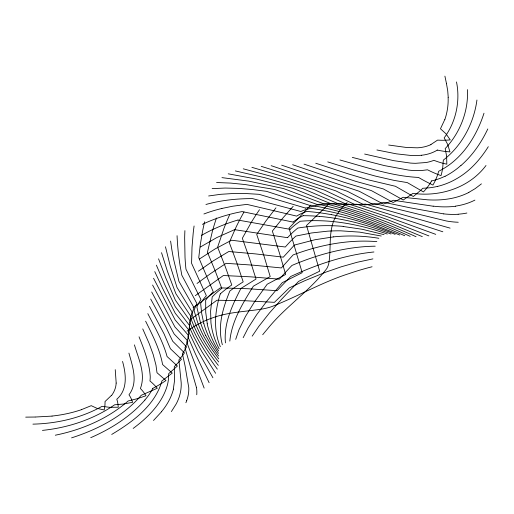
<?xml version="1.0" encoding="UTF-8"?>
<svg xmlns="http://www.w3.org/2000/svg" width="514" height="514" viewBox="0 0 514 514"><rect width="100%" height="100%" fill="white"/><g stroke="black" fill="none" stroke-linecap="round" stroke-linejoin="round"><path stroke-width="0.77" d="M116.183 383.065L115.239 369.662M229.816 341.097C231.763 320.864 242.897 303.093 253.344 286.195L270.21 276.59L263.978 255.94L256.737 234.455L265.873 221.02L275.954 207.836M476.941 100.024C473.882 123.193 461.957 145.777 443.331 160.111L442.708 167.937A101.451 75.866 -3.7 0 1 441.006 175.621L437.703 174.381A104.715 78.308 -3.7 0 1 431.015 171.515L427.526 169.806L421.416 170.545L414.759 170.584A69.454 51.94 -3.7 0 1 408.559 170.089L384.466 165.611L352.296 157.38M173.327 389.079L174.516 380.868L174.297 366.636L181.474 359.273L170.436 348.768L164.075 333.882L149.452 306.267M220.275 293.892C214.923 310.919 213.072 329.904 220.333 346.699M235.695 339.356L238.959 329.77L245.519 316.393L254.16 302.418L267.171 284.248L285.643 274.47L279.462 253.158L272.356 231.088L282.385 218.566L293.192 206.294M483.989 113.215C476.407 136.859 461.553 160.066 438.673 171.258A89.757 67.122 -3.7 0 1 434.671 181.853L432.955 185.066L427.68 182.476A173.462 129.714 -3.7 0 1 422.277 179.598L418.48 177.433C391.578 176.135 365.717 167.069 339.966 159.989M444.79 119.55L440.459 128.783L445.934 133.749L450.258 139.904L447.167 140.142A59.296 44.339 -3.7 0 1 440.851 140.258L437.555 140.116L430.893 144.53M186.698 400.695L185.901 402.738M243.167 337.692L248.121 328.016L256.737 314.6L267.229 300.664L282.289 282.642L302.187 272.69L289.029 228.12L310.983 204.99M487.799 128.956C481.297 142.667 472.507 155.491 461 165.489M488.3 146.702C482.171 156.404 474.814 165.469 465.742 172.576A74.53 55.737 -3.7 0 1 455.327 179.457A60.202 45.02 -3.7 0 1 437.69 186.389M252.181 336.137L258.767 326.435L269.368 313.052L281.621 299.212L298.589 281.383L319.682 271.206L306.537 225.466L329.063 203.775M171.393 411.579L176.109 404.1A68.812 51.458 -3.7 0 0 181.191 382.686L178.878 359.954A125.275 93.683 -3.7 0 0 184.475 352.887L172.736 341.277L165.649 326.506L150.698 299.045M111.435 395.407L105.023 401.556A56.855 42.514 -3.7 0 1 104.869 405.784L104.188 409.973L96.998 408.334L91.241 405.674L81.572 409.594M161.576 411.727L153.506 420.471M486.006 165.495C469.263 187.841 440.01 197.087 412.986 193.36L403.214 200.004L383.412 188.953L355.829 181.371L304.018 164.114M144.922 400.04C130.248 416.745 110.966 428.869 90.715 437.69M347.136 202.516L343.211 206.377A63.961 47.828 -3.7 0 0 338.52 212.288C326.878 227.529 331.954 246.977 328.607 264.312A33.95 25.385 -3.7 0 1 326.795 268.565C309.73 291.072 285.193 306.826 267.492 328.941A243.983 182.451 -3.7 0 0 262.699 334.743M481.432 183.858L475.187 188.619L468.8 192.403M195.275 295.691L223.372 275.517L250.723 276.834L279.34 279.173C283.465 274.521 287.647 269.921 291.958 265.436C318.288 254.276 346.481 246.572 375.22 246.187M197.023 283.471L211.37 273.043L226.128 263.335L253.196 265.166L281.37 267.942L293.134 254.912C319.734 244.934 348.37 239.338 376.839 241.625M193.052 307.757L220.345 287.872L248.011 288.739L277.065 290.693C281.582 285.919 286.118 281.158 290.731 276.481C317.067 264.376 344.971 254.905 373.935 251.976M133.165 428.432C147.968 417.458 162.18 403.451 167.339 385.224A64.359 48.13 -3.7 0 0 168.425 379.204L168.688 373.652L177.388 366.019L167.069 356.517C162.964 341.309 154.977 327.559 147.814 313.649M190.302 319.592L216.934 300.24L244.927 300.716L274.418 302.335L289.305 287.866L304.886 280.67L325.799 272.144L341.527 266.715L357.243 262.256L372.92 258.883M198.372 271.206L213.271 260.855L228.794 251.507L255.587 253.91L283.304 257.161L294.406 245.069L315.043 239.73L333.445 236.89M187.025 331.144L194.35 326.313L201.694 322.342A83.679 62.573 -3.7 0 1 213.888 317.395C229.919 311.754 247.041 311.645 263.618 308.766A53.334 39.88 -3.7 0 0 271.199 306.813C297.42 296.687 321.873 282.257 348.762 273.692A224.464 167.853 -3.7 0 1 372.078 266.76M199.432 259.011L215.064 248.956L231.538 240.218L285.296 247.016L287.904 244.086A135.574 101.386 -3.7 0 1 295.916 236.067L311.535 232.97L327.392 231.191A124.844 93.362 -3.7 0 1 340.763 230.831L359.627 232.129L381.234 236.01M200.357 247.028L216.908 237.526L234.551 229.674L287.506 237.68M111.718 434.439C132.612 421.91 155.055 405.604 161.904 380.97L172.235 373.106L162.578 364.516C159.822 349.115 152.485 335.083 145.623 321.186M474.897 200.107L473.522 200.788A49.55 37.053 -3.7 0 1 456.875 205.915L455.5 206.12M71.562 437.864C97.557 429.505 123.276 416.385 141.209 395.305L157.323 388.237L154.849 385.526A82.433 61.641 -3.7 0 0 151.032 381.889L149.947 380.951A46.093 34.47 -3.7 0 0 150.204 376.049C149.233 362.383 144.081 349.398 139.037 336.798M205.934 204.482C221.084 200.254 236.858 198.565 252.56 198.616L300.87 211.498A37.728 28.212 -3.7 0 1 311.021 208.343A225.98 168.99 -3.7 0 1 346.738 215.732L371.699 223.712L399.719 235.02M221.913 208.446L232.784 206.21L246.893 204.379L296.662 216.111A38.788 29.009 -3.7 0 1 306.787 211.434A183.678 137.354 -3.7 0 1 331.408 214.653M55.306 435.21C81.758 429.832 107.715 418.891 128.14 400.978L137.154 398.723L146.015 395.748L144.209 393.017A54.992 41.12 -3.7 0 0 141.26 389.413L140.399 388.494C146.015 373.974 138.452 358.753 134.424 344.881M208.633 195.975L220.602 194.311L233.086 193.521L245.955 193.54L259.107 194.318L305.708 208.131M421.679 155.26L415.049 155.62A59.296 44.339 -3.7 0 1 411.515 155.536L396.39 153.847L376.91 149.972M52.042 416.109L35.273 417.027M42.45 430.385C68.047 427.757 93.407 419.45 114.661 404.775L123.437 404.036L132.651 402.308L131.141 398.536A46.003 34.406 -3.7 0 0 129.599 395.729L128.982 394.778C138.472 382.371 132.593 366.437 128.918 353.105M458.135 214.229L462.491 213.779A47.873 35.8 -3.7 0 0 466.879 213.021M212.147 188.619L225.171 188.053L238.676 188.394L252.502 189.531L266.496 191.337L311.163 205.851A51.098 38.209 -3.7 0 1 321.321 204.893C352.09 211.762 381.561 223.346 410.198 236.356M32.922 424.14C56.874 423.568 81.026 418.094 102.029 406.343L109.649 407.326L118.284 407.223L117.834 403.233A47.172 35.28 -3.7 0 0 116.787 399.249C127.922 389.67 126.052 374.057 122.55 361.438M25.7 417.137L35.003 417.034M216.58 182.515L230.677 183.093L245.178 184.545L274.656 189.48L317.202 204.469A69.756 52.165 -3.7 0 1 327.367 204.199M221.958 177.626L248.641 181.114L283.516 188.554L323.807 203.807A80.904 60.498 -3.7 0 1 327.521 203.762L333.984 203.936L363.771 213.349L388.455 222.581L422.309 236.626M319.451 216.4C344.052 218.424 368.056 225.081 390.993 234.005M343.217 226.494L362.261 229.27L384.054 234.654M443.762 213.908L409.767 207.74L383.849 202.304A92.199 68.947 -3.7 0 1 373.633 204.79L347.535 191.362L271.161 165.669M433.186 206.223L393.416 200.28A87.399 65.355 -3.7 0 1 383.277 204.045L359.376 191.33L281.653 165.18M228.229 173.816L256.563 179.078L293.006 188.355L330.952 203.685L341.142 203.987L359.948 209.898L386.894 219.407L428.888 235.9M238.014 220.069L290.063 229.315M388.655 145.019L406.266 147.447L417.297 147.814A28.643 21.421 -3.7 0 0 430.957 144.614M331.414 214.64C353.349 218.643 374.597 225.787 395.131 234.384M235.354 170.924L265.224 177.825L303.061 188.696L338.604 203.923L348.82 204.154L356.832 206.641L387.312 216.722L435.756 234.352M437.215 150.043L440.517 150.724A60.825 45.489 -3.7 0 0 446.859 151.63L449.975 151.887L447.694 144.44L444.154 137.88C455.937 122.12 460.435 101.207 456.496 81.944M293.083 222.08L242.081 211.582A129.104 96.542 -3.7 0 0 202.42 224.355M450.103 228.132L365.563 204.097L355.309 204.752L324.578 190.167L279.867 175.544L251.911 167.339M243.263 168.817L274.553 177.195L313.604 189.364L346.732 204.341L356.973 204.251L388.346 213.972L442.843 231.788M364.644 154.046L393.608 160.638L410.326 163.06A65.066 48.657 -3.7 0 0 415.659 163.304L426.183 162.508A30.454 22.77 -3.7 0 0 433.874 160.329L437.221 161.537A73.926 55.281 -3.7 0 0 443.653 163.446L446.833 164.197L446.621 156.192L445.182 148.604C459.979 133.036 468.601 111.178 467.438 89.629M327.367 204.174C357.937 212.025 387.299 223.853 416.064 236.716M261.228 166.337L290.198 175.499L335.912 190.906L364.291 204.964L368.037 204.521A105.775 79.098 -3.7 0 0 374.545 203.512L446.448 221.001A65.625 49.074 -3.7 0 0 458.25 222.254M327.752 161.91L354.827 170.346L375.278 176.058L394.257 180.427L407.287 182.592L423.433 191.928A73.791 55.178 -3.7 0 0 431.574 180.902M315.75 163.234L347.849 173.751L367.992 179.778L395.427 186.286L413.34 196.502L420.394 190.585A63.004 47.115 -3.7 0 0 422.72 188.285L429.229 187.835A52.505 39.263 -3.7 0 0 437.665 186.338M292.627 164.711L343.776 182.181L371.359 190.598L393.165 202.503L403.162 197.299L427.693 199.83A76.959 57.549 -3.7 0 0 443.241 199.618L446.974 199.156A54.735 40.927 -3.7 0 0 468.839 192.448M387.305 234.037C365.325 226.378 342.305 221.213 318.969 220.705A131.623 98.425 -3.7 0 0 300.227 221.258A69.358 51.869 -3.7 0 0 290.108 229.34M404.743 235.733L382.198 226.089L359.89 217.795A275.722 206.185 -3.7 0 0 315.885 206.153M218.701 361.959C207.283 347.76 197.498 331.973 192.204 314.433A58.744 43.928 -3.7 0 1 194.003 307.668L178.911 281.293L173.636 259.384A473.709 354.236 -3.7 0 1 171.753 249.039L170.603 241.079M218.726 358.83L210.354 347.323L204.142 337.043A175.068 130.916 -3.7 0 1 197.46 321.867L194.119 310.629A53.347 39.893 -3.7 0 1 196.901 303.562L181.808 275.176L180.118 265.783A453.92 339.439 -3.7 0 1 177.067 235.688M218.309 365.383C207.142 351.056 197.068 335.623 190.906 318.429L191.157 316.367A67.006 50.102 -3.7 0 1 192.043 311.895L177.022 287.506L170.07 265.41L165.469 246.765M218.585 355.977L211.556 345.883L205.722 335.526M217.338 369.148C206.731 354.609 196.721 339.439 190.026 322.644L190.79 316.264L175.923 293.802L167.513 271.585L161.531 252.695M218.469 353.369L211.228 341.739A145.398 108.73 -3.7 0 1 203.788 323.402M215.61 373.267L201.861 351.595L193.772 336.612L189.37 327.09L190.026 320.8L175.402 300.189L165.759 277.907L158.563 258.831M212.918 377.777L197.929 351.03L188.728 331.8L189.55 325.529L175.242 306.685L164.608 284.351L156.372 265.153M151.688 291.978L174.156 334.004L186.537 346.841A109.148 81.617 -3.7 0 1 182.386 353.645L184.969 365.409L188.779 387.742A58.39 43.664 -3.7 0 1 186.678 400.689M152.587 285.045L174.914 326.936L187.873 341.103A109.283 81.726 -3.7 0 1 184.944 347.695L196.483 387.62M153.558 278.267L175.203 320.036L188.683 335.661L188.034 337.994A122.165 91.357 -3.7 0 1 186.717 342.086L204.148 388.102M142.744 328.902L149.144 343.442L153.211 354.583L155.98 365.184L157.001 372.721L165.977 380.514A114.616 85.709 -3.7 0 1 152.729 388.404M154.759 271.63L162.565 288.27L175.248 313.289L189.178 330.476L187.912 336.792L195.654 354.39L209.114 382.712M221.765 288.341L215.167 270.814L207.438 252.252L212.481 230.927A398.009 297.632 -3.7 0 1 216.478 218.013M203.814 323.402L201.739 313.694L200.64 303.498A57.774 43.202 -3.7 0 1 206.345 295.698L191.581 263.303L192.011 247.305L193.193 233.15A453.836 339.375 -3.7 0 1 194.08 225.98M446.46 83.525L444.906 76.136M446.486 83.634L447.726 90.843L448.221 97.3M207.277 323.762L205.728 312.294L205.677 300.144A71.504 53.469 -3.7 0 1 213.31 291.952L198.751 257.642L200.338 244.394L202.644 230.863A423.896 316.99 -3.7 0 1 204.617 221.759M225.447 342.889C223.519 323.531 232.296 305.239 240.88 288.476L256.03 279.051L249.714 259.107L242.338 238.258L251.455 222.093A353.87 264.626 -3.7 0 1 259.493 209.712M205.716 335.533A156.642 117.134 -3.7 0 1 200.248 321.706L196.856 306.986A53.417 39.944 -3.7 0 1 200.935 299.572L185.952 269.169A440.813 329.641 -3.7 0 1 185.027 257.546L184.661 238.117A475.174 355.335 -3.7 0 1 184.899 230.638M203.91 213.985A118.387 88.53 -3.7 0 1 221.913 208.453M333.445 236.87A129.721 97.005 -3.7 0 1 378.831 238.284M218.649 350.953A138.555 103.61 -3.7 0 1 207.174 323.781M219.15 348.762A124.137 92.828 -3.7 0 1 210.946 322.734L210.605 311.079L212.205 296.931A96.523 72.178 -3.7 0 1 221.791 288.354M81.591 409.632A104.046 77.807 -3.7 0 1 52.036 416.057M116.151 383.065A34.926 26.118 -3.7 0 1 111.583 395.465M152.806 388.417A76.451 57.17 -3.7 0 1 144.864 400.014M445.053 176.193A48.605 36.346 -3.7 0 1 431.593 180.934M460.917 165.437A74.26 55.531 -3.7 0 1 445.15 176.302M196.489 387.62A51.021 38.152 -3.7 0 1 196.74 394.733M201.34 235.47A142.68 106.694 -3.7 0 1 237.982 220.011M437.286 150.107A30.185 22.571 -3.7 0 1 421.679 155.234M293.128 222.112A48.38 36.179 -3.7 0 1 303.157 215.662M303.196 215.7A150.917 112.855 -3.7 0 1 319.451 216.407M173.475 389.098A85.285 63.781 -3.7 0 1 161.492 411.688M287.551 237.699A100.493 75.147 -3.7 0 1 297.792 228.068A134.167 100.333 -3.7 0 1 343.236 226.385M448.131 97.3A106.456 79.612 -3.7 0 1 444.854 119.563M305.695 208.106A41.525 31.052 -3.7 0 1 315.872 206.223M222.35 344.753A101.412 75.834 -3.7 0 1 220.474 332.481C219.786 318.108 224.509 304.192 229.842 291.059A149.407 111.724 -3.7 0 1 237.018 285.868L243.18 281.852L236.781 262.667L229.27 242.505L236.054 227.194A359.884 269.124 -3.7 0 1 244.002 211.999M220.255 293.879A125.757 94.036 -3.7 0 1 231.763 284.981L225.248 266.58L217.621 247.183L223.763 228.948A373.839 279.558 -3.7 0 1 229.629 214.762M455.526 206.281A70.765 52.916 -3.7 0 1 433.212 206.133M458.135 214.274A63.074 47.166 -3.7 0 1 443.768 213.882"/></g></svg>
